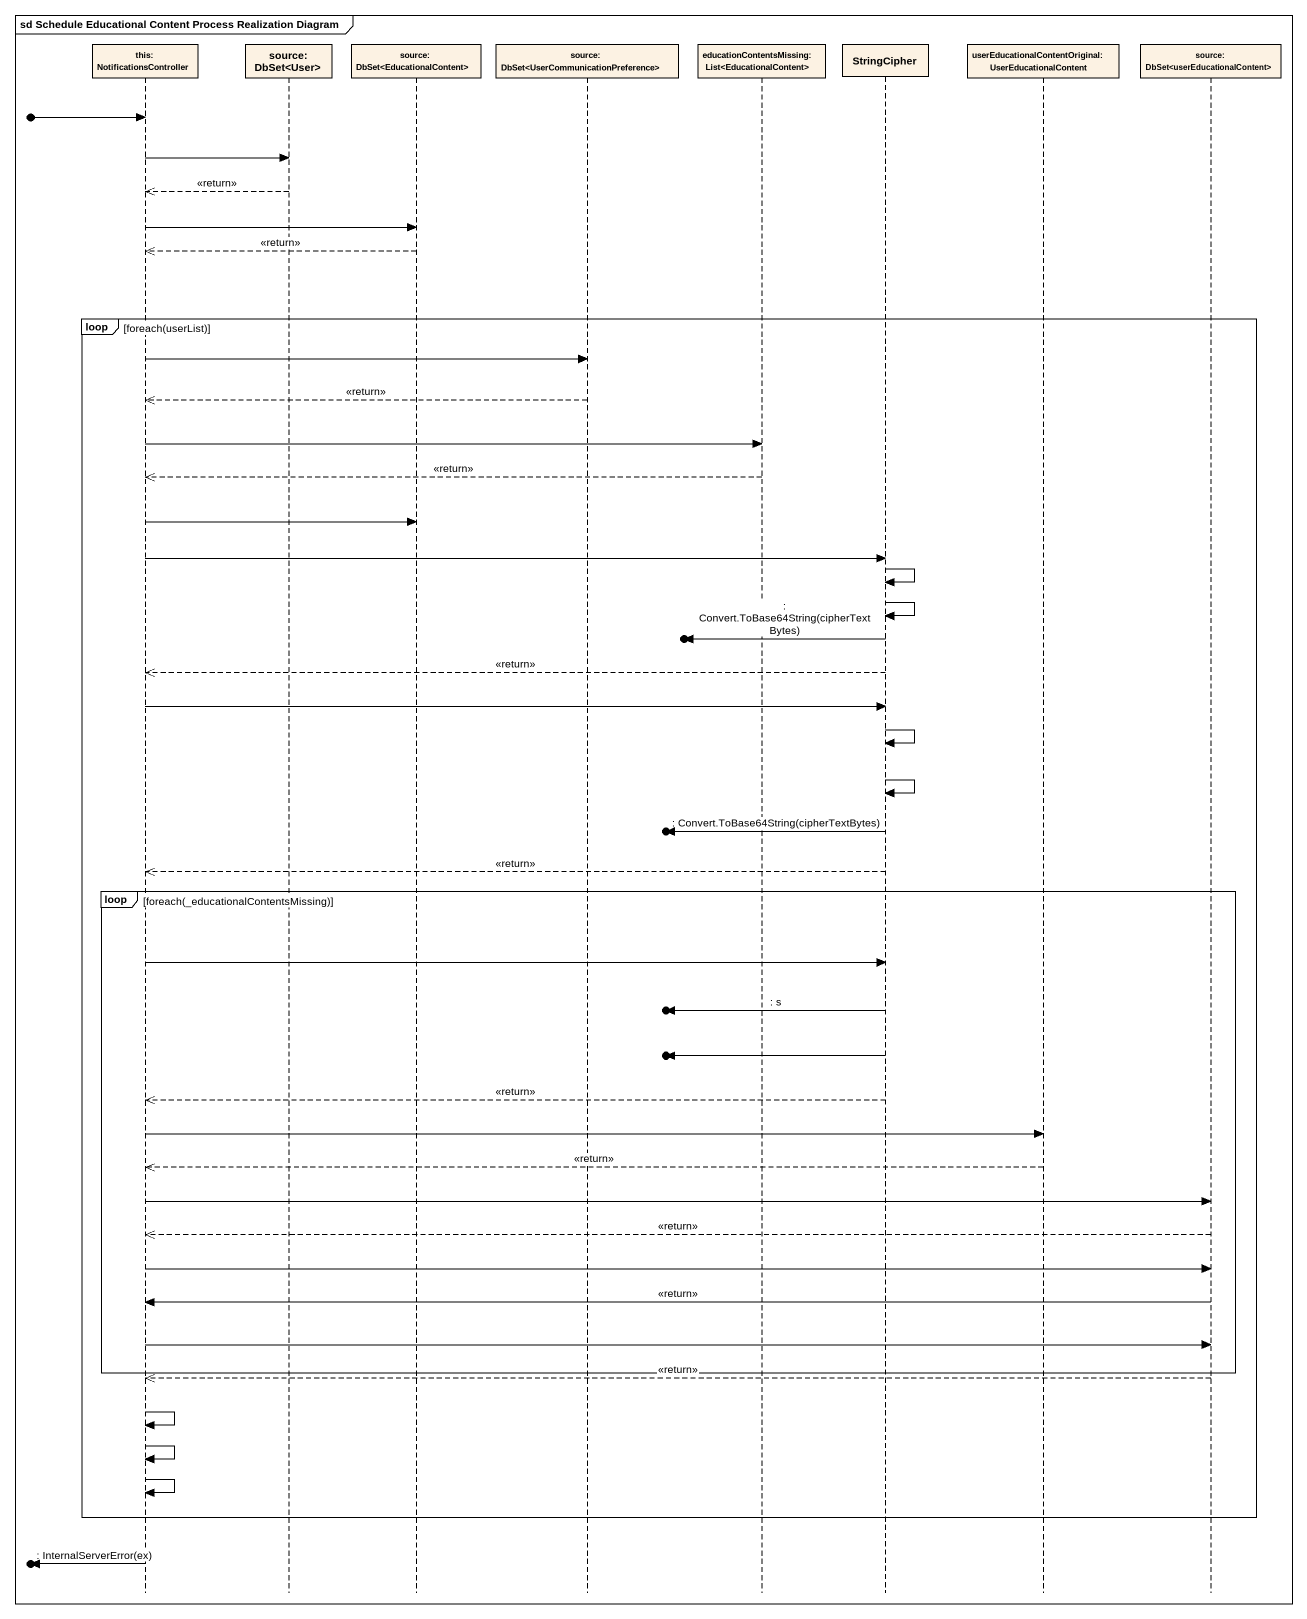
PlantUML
@startuml
mainframe sd Schedule Educational Content Process Realization Diagram
hide footbox
participant "this: NotificationsController" as this_NotificationsController
participant "source: DbSet<User>" as source_DbSet_User
participant "source: DbSet<EducationalContent>" as source_DbSet
participant "source: DbSet<UserCommunicationPreference>" as source_DbSet_2
participant "educationContentsMissing: List<EducationalContent>" as educationContentsMissing
participant StringCipher
participant "userEducationalContentOriginal: UserEducationalContent" as userEducationalContentOrigin
participant "source: DbSet<userEducationalContent>" as source_DbSet_3

[o-> this_NotificationsController
this_NotificationsController -> source_DbSet_User
source_DbSet_User -->> this_NotificationsController : <<return>>
this_NotificationsController -> source_DbSet
source_DbSet -->> this_NotificationsController : <<return>>
loop foreach(userList)
  this_NotificationsController -> source_DbSet_2
  source_DbSet_2 -->> this_NotificationsController : <<return>>
  this_NotificationsController -> educationContentsMissing
  educationContentsMissing -->> this_NotificationsController : <<return>>
  this_NotificationsController -> source_DbSet
  this_NotificationsController -> StringCipher
  StringCipher -> StringCipher
  StringCipher -> StringCipher
  [o<- StringCipher : : Convert.ToBase64String(cipherTextBytes)
  StringCipher -->> this_NotificationsController : <<return>>
  this_NotificationsController -> StringCipher
  StringCipher -> StringCipher
  StringCipher -> StringCipher
  [o<- StringCipher : : Convert.ToBase64String(cipherTextBytes)
  StringCipher -->> this_NotificationsController : <<return>>
  loop foreach(_educationalContentsMissing)
    this_NotificationsController -> StringCipher
    [o<- StringCipher : : s
    [o<- StringCipher
    StringCipher -->> this_NotificationsController : <<return>>
    this_NotificationsController -> userEducationalContentOrigin
    userEducationalContentOrigin -->> this_NotificationsController : <<return>>
    this_NotificationsController -> source_DbSet_3
    source_DbSet_3 -->> this_NotificationsController : <<return>>
    this_NotificationsController -> source_DbSet_3
    source_DbSet_3 -> this_NotificationsController : <<return>>
    this_NotificationsController -> source_DbSet_3
  end
  source_DbSet_3 -->> this_NotificationsController : <<return>>
  this_NotificationsController -> this_NotificationsController
  this_NotificationsController -> this_NotificationsController
  this_NotificationsController -> this_NotificationsController
end
[o<- this_NotificationsController : : InternalServerError(ex)
@enduml
